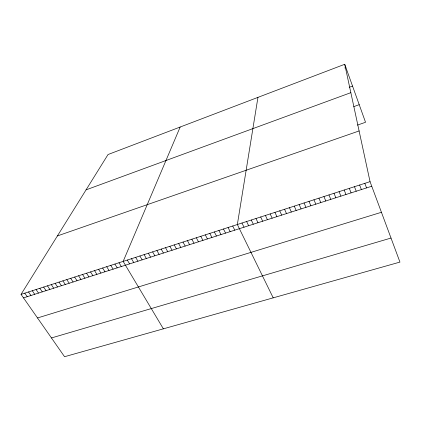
<?xml version="1.0" encoding="UTF-8"?>
<svg xmlns="http://www.w3.org/2000/svg" width="421" height="421" viewBox="0 0 421 421"><rect width="100%" height="100%" fill="white"/><g stroke="black" fill="none" stroke-linecap="round" stroke-linejoin="round"><path stroke-width="0.63" d="M257.947 97.372L237.349 224.514L273.203 297.847M180.167 127.031L123.158 261.394L163.374 328.833M344.72 64.287L370.048 181.661L399.95 262.088L64.555 356.713L21.05 294.368L108.034 154.533L344.72 64.287L365.533 122.269L357.455 125.105M344.767 67.944L345.883 67.523M349.235 87.289L352.54 86.068M86.063 189.855L350.846 92.667M353.772 106.634L359.218 104.671M57.398 235.934L359.102 130.947M21.05 294.368L370.048 181.661M23.508 297.889L371.754 186.245M37.516 317.96L381.437 212.284M51.462 337.952L391.014 238.054M24.776 293.163L27.228 296.694M28.517 291.953L30.965 295.495M32.275 290.743L34.717 294.295M36.048 289.522L38.485 293.084M39.837 288.301L42.263 291.874M43.642 287.069L46.063 290.653M47.462 285.838L49.878 289.432M51.299 284.601L53.704 288.206M55.151 283.354L57.551 286.975M59.019 282.107L61.413 285.733M62.903 280.854L65.287 284.491M66.802 279.591L69.181 283.244M70.717 278.328L73.091 281.991M74.649 277.06L77.017 280.733M78.601 275.781L80.958 279.47M82.563 274.503L84.916 278.202M86.547 273.213L88.894 276.923M90.547 271.924L92.883 275.644M94.562 270.629L96.893 274.36M98.598 269.324L100.919 273.071M102.645 268.014L104.961 271.771M106.713 266.704L109.023 270.471M110.802 265.383L113.102 269.166M114.901 264.056L117.196 267.851M119.022 262.73L121.306 266.535M127.316 260.052L129.584 263.878M131.489 258.704L133.752 262.546M135.683 257.347L137.93 261.204M139.888 255.989L142.135 259.857M144.119 254.626L146.355 258.505M148.366 253.253L150.592 257.147M152.628 251.874L154.849 255.779M156.912 250.49L159.122 254.41M161.217 249.1L163.416 253.032M165.537 247.706L167.726 251.653M169.879 246.306L172.057 250.263M174.236 244.896L176.41 248.869M178.615 243.485L180.777 247.469M183.014 242.064L185.166 246.059M187.429 240.638L189.576 244.648M191.865 239.202L194.002 243.227M196.323 237.765L198.454 241.801M200.801 236.318L202.917 240.37M205.301 234.865L207.406 238.933M209.816 233.408L211.916 237.486M214.352 231.939L216.441 236.034M218.909 230.471L220.988 234.576M223.488 228.992L225.556 233.113M228.087 227.508L230.145 231.639M232.708 226.014L234.755 230.166M241.975 223.019L244.001 227.198M246.622 221.52L248.637 225.714M251.29 220.015L253.295 224.219M255.979 218.499L257.973 222.72M260.688 216.978L262.672 221.214M265.419 215.452L267.393 219.699M270.177 213.915L272.134 218.178M274.95 212.373L276.897 216.652M279.749 210.821L281.686 215.12M284.57 209.269L286.49 213.579M289.411 207.7L291.321 212.031M294.274 206.132L296.173 210.474M299.163 204.553L301.052 208.911M304.073 202.969L305.946 207.343M309.003 201.375L310.866 205.764M313.961 199.775L315.813 204.18M318.939 198.165L320.776 202.585M323.944 196.549L325.77 200.985M328.969 194.928L330.78 199.38M334.021 193.297L335.816 197.765M339.094 191.66L340.878 196.144M344.189 190.013L345.962 194.513M349.314 188.355L351.072 192.876M354.461 186.698L356.208 191.229M359.634 185.024L361.365 189.576M364.828 183.345L366.544 187.913"/></g></svg>
